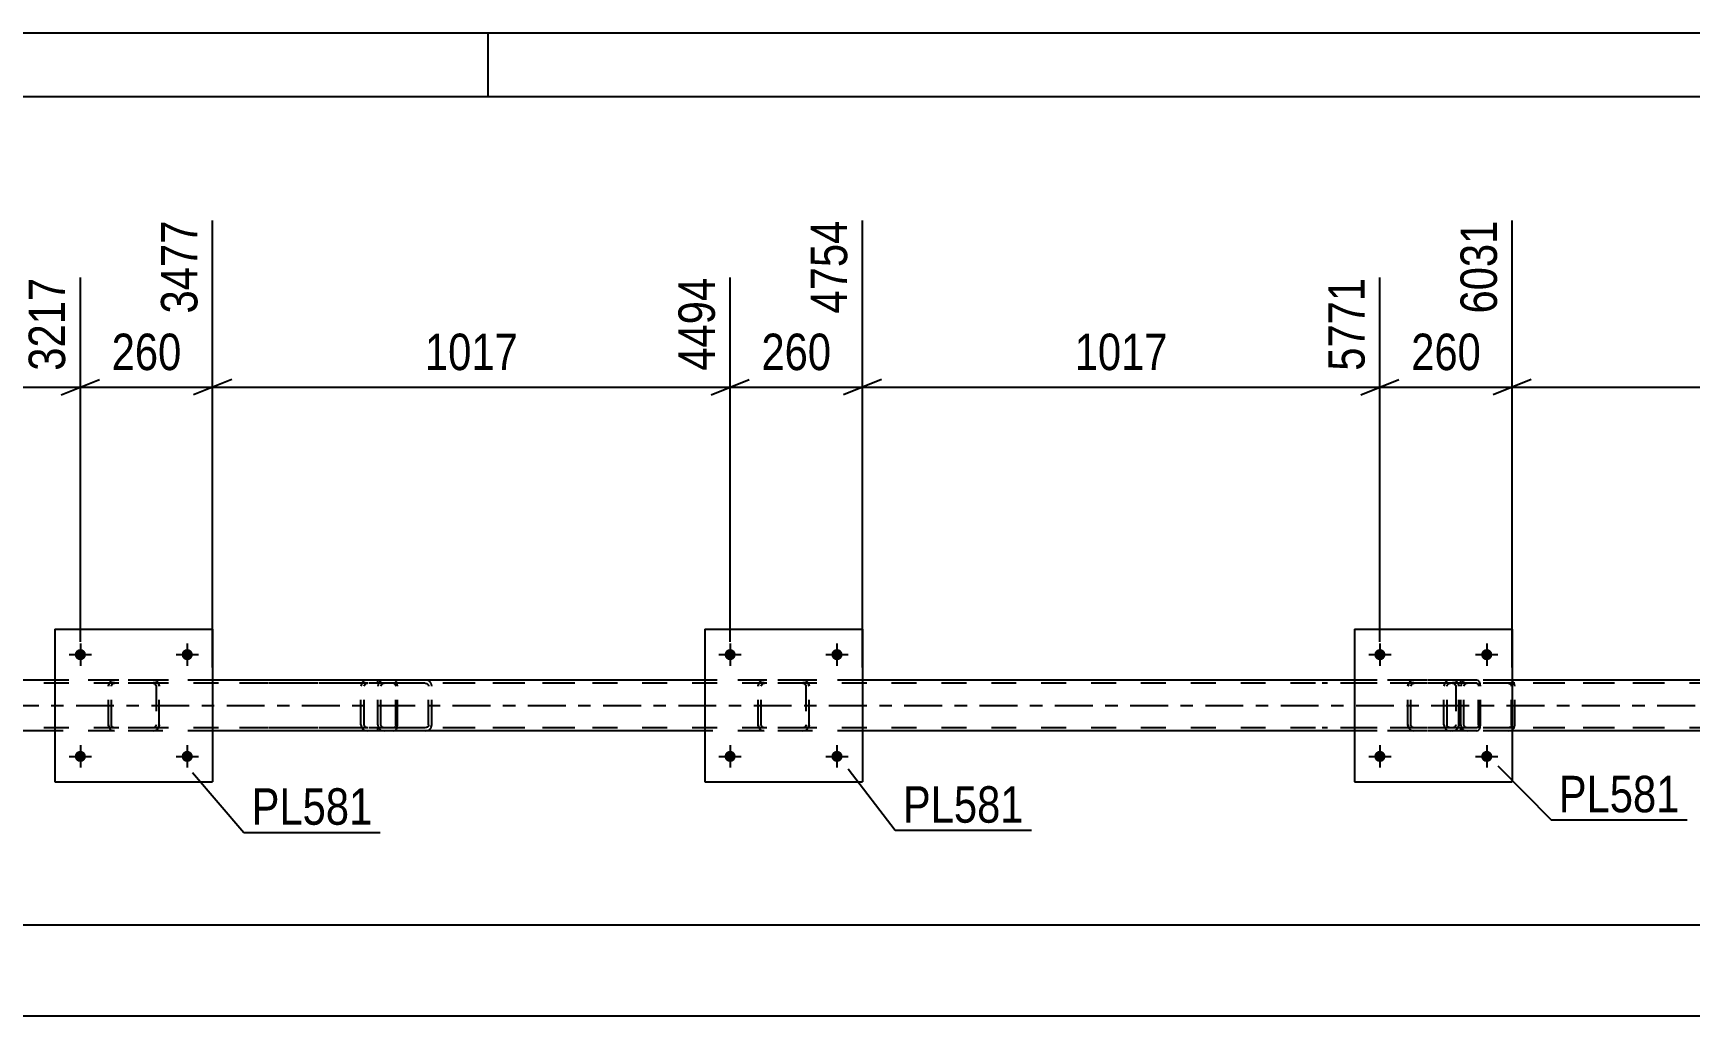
# Model space of a CAD drawing. Header units: millimetres. Extents: x 0 to 841, y 0 to 594.
# Drawn here: x 175.2 to 305.5, y 516.7 to 594 of the extents above; entities that cross this region are included whole.
import ezdxf

# ---------------------------------------------------------------- set-up
doc = ezdxf.new("R2010")
doc.units = ezdxf.units.MM
doc.linetypes.add('DXK_LINE_DOT2', pattern=[3.9198, 1.9599, -1.9599])
doc.linetypes.add('DXK_LINE_DOT3', pattern=[5.9187, 2.979, -0.9799, 0.9799, -0.9799])
doc.styles.add('Arial Narrow', font='ARIALN.TTF', dxfattribs={"height": 0.2})

# ---------------------------------------------------------------- blocks, each defined once
blk = doc.blocks.new('Unknown-103655034-1133')
at = {"color": 5, "linetype": 'Continuous'}
for p, q in [((841, 594), (0, 594)), ((211, 589), (211, 594)), ((836, 589), (5, 589))]:
    blk.add_line(p, q, dxfattribs=at)
blk = doc.blocks.new('Part-103655034-2942 - 2877')
at = {"color": 7, "linetype": 'DXK_LINE_DOT2'}
for p, q in [((202.83, 543.14), (202.63, 543.1)), ((217.81, 543.14), (202.83, 543.14)), ((206.26, 543.1), (206.06, 543.14)), ((202.35, 542.83), (202.32, 542.66)), ((202.32, 539.62), (202.32, 542.66)), ((202.35, 542.84), (202.35, 542.83)), ((202.57, 542.66), (202.59, 542.75)), ((202.57, 539.62), (202.57, 542.66)), ((202.59, 542.75), (202.65, 542.83)), ((202.65, 542.83), (202.73, 542.88)), ((202.73, 542.88), (202.83, 542.9)), ((217.81, 542.9), (202.83, 542.9)), ((206.06, 542.9), (206.16, 542.88)), ((206.16, 542.88), (206.24, 542.83)), ((206.24, 542.83), (206.3, 542.75)), ((206.3, 542.75), (206.32, 542.66)), ((206.32, 539.62), (206.32, 542.66)), ((206.54, 542.83), (206.53, 542.84)), ((206.57, 542.66), (206.54, 542.83)), ((206.57, 539.62), (206.57, 542.66)), ((202.32, 539.62), (202.35, 539.44)), ((202.59, 539.53), (202.57, 539.62)), ((202.65, 539.45), (202.59, 539.53)), ((202.73, 539.4), (202.65, 539.45)), ((202.83, 539.38), (202.73, 539.4)), ((217.81, 539.38), (202.83, 539.38)), ((206.16, 539.4), (206.06, 539.38)), ((206.24, 539.45), (206.16, 539.4)), ((206.3, 539.53), (206.24, 539.45)), ((206.32, 539.62), (206.3, 539.53)), ((206.53, 539.44), (206.57, 539.62)), ((202.63, 539.18), (202.83, 539.14)), ((217.81, 539.14), (202.83, 539.14)), ((206.06, 539.14), (206.26, 539.18))]:
    blk.add_line(p, q, dxfattribs=at)
for centre, start, end in [((202.81, 542.64), 110.7583, 155.68), ((206.08, 542.64), 24.32, 69.2417), ((202.81, 539.64), 204.32, 249.2417), ((206.08, 539.64), 290.7583, 335.68)]:
    blk.add_arc(centre, 0.496, start, end, dxfattribs=at)
blk = doc.blocks.new('Part-103655034-2930 - 2877')
at = {"color": 7, "linetype": 'DXK_LINE_DOT2'}
for p, q in [((288.73, 543.14), (276.57, 543.14)), ((286.63, 543.14), (286.44, 543.1)), ((287.45, 542.9), (287.45, 543.14)), ((288.83, 543.1), (288.73, 543.14)), ((288.92, 543), (288.83, 543.1)), ((288.73, 542.9), (276.57, 542.9)), ((286.17, 542.84), (286.13, 542.66)), ((286.13, 539.62), (286.13, 542.66)), ((286.38, 542.66), (286.4, 542.75)), ((286.38, 539.62), (286.38, 542.66)), ((286.4, 542.75), (286.46, 542.83)), ((286.46, 542.83), (286.54, 542.88)), ((286.54, 542.88), (286.63, 542.9)), ((288.73, 542.9), (288.78, 542.88)), ((288.78, 542.88), (288.82, 542.83)), ((288.82, 542.83), (288.85, 542.75)), ((288.85, 542.75), (288.86, 542.66)), ((288.86, 539.62), (288.86, 542.66)), ((288.98, 542.84), (288.92, 543)), ((289, 542.66), (288.98, 542.84)), ((289, 539.62), (289, 542.66)), ((288.73, 539.38), (276.57, 539.38)), ((286.13, 539.62), (286.17, 539.44)), ((286.4, 539.53), (286.38, 539.62)), ((286.46, 539.45), (286.4, 539.53)), ((286.54, 539.4), (286.46, 539.45)), ((286.63, 539.38), (286.54, 539.4)), ((287.45, 539.14), (287.45, 539.38)), ((288.78, 539.4), (288.73, 539.38)), ((288.82, 539.45), (288.78, 539.4)), ((288.85, 539.53), (288.82, 539.45)), ((288.83, 539.18), (288.92, 539.28)), ((288.86, 539.62), (288.85, 539.53)), ((288.92, 539.28), (288.98, 539.44)), ((288.98, 539.44), (289, 539.62)), ((288.73, 539.14), (276.57, 539.14)), ((286.44, 539.18), (286.63, 539.14)), ((288.73, 539.14), (288.83, 539.18))]:
    blk.add_line(p, q, dxfattribs=at)
for centre, start, end in [((286.62, 542.65), 111.1941, 156.1506), ((286.62, 539.64), 203.8494, 248.8059)]:
    blk.add_arc(centre, 0.492, start, end, dxfattribs=at)
blk = doc.blocks.new('Part-103655034-2914 - 2877')
at = {"color": 7, "linetype": 'DXK_LINE_DOT2'}
for p, q in [((750.33, 543.14), (125.86, 543.14)), ((189.34, 543.14), (176.94, 543.14)), ((240.42, 543.14), (228.02, 543.14)), ((291.5, 543.14), (279.1, 543.14)), ((750.33, 542.9), (107.58, 542.9)), ((750.33, 539.38), (107.58, 539.38)), ((189.34, 539.14), (176.94, 539.14)), ((240.42, 539.14), (228.02, 539.14)), ((291.5, 539.14), (279.1, 539.14))]:
    blk.add_line(p, q, dxfattribs=at)
at = {"color": 2, "linetype": 'Continuous'}
for p, q in [((176.94, 543.14), (138.26, 543.14)), ((228.02, 543.14), (189.34, 543.14)), ((279.1, 543.14), (240.42, 543.14)), ((330.19, 543.14), (291.5, 543.14)), ((176.94, 539.14), (138.26, 539.14)), ((228.02, 539.14), (189.34, 539.14)), ((279.1, 539.14), (240.42, 539.14)), ((330.19, 539.14), (291.5, 539.14))]:
    blk.add_line(p, q, dxfattribs=at)
at = {"color": 7, "linetype": 'DXK_LINE_DOT3'}
blk.add_line((107.58, 541.14), (750.33, 541.14), dxfattribs=at)
blk = doc.blocks.new('Part-103655034-2929 - 2877')
at = {"color": 7, "linetype": 'DXK_LINE_DOT2'}
for p, q in [((203.59, 543.14), (191.44, 543.14)), ((201.5, 543.14), (201.31, 543.1)), ((202.32, 542.9), (202.32, 543.14)), ((203.7, 543.1), (203.59, 543.14)), ((203.78, 543), (203.7, 543.1)), ((203.59, 542.9), (191.44, 542.9)), ((201.03, 542.83), (201, 542.66)), ((201, 539.62), (201, 542.66)), ((201.04, 542.84), (201.03, 542.83)), ((201.25, 542.66), (201.27, 542.75)), ((201.25, 539.62), (201.25, 542.66)), ((201.27, 542.75), (201.32, 542.83)), ((201.32, 542.83), (201.4, 542.88)), ((201.4, 542.88), (201.5, 542.9)), ((203.59, 542.9), (203.64, 542.88)), ((203.64, 542.88), (203.69, 542.83)), ((203.69, 542.83), (203.72, 542.75)), ((203.72, 542.75), (203.73, 542.66)), ((203.73, 539.62), (203.73, 542.66)), ((203.84, 542.84), (203.78, 543)), ((203.86, 542.66), (203.84, 542.84)), ((203.86, 539.62), (203.86, 542.66)), ((203.59, 539.38), (191.44, 539.38)), ((201, 539.62), (201.04, 539.44)), ((201.27, 539.53), (201.25, 539.62)), ((201.32, 539.45), (201.27, 539.53)), ((201.4, 539.4), (201.32, 539.45)), ((201.5, 539.38), (201.4, 539.4)), ((202.32, 539.14), (202.32, 539.38)), ((203.64, 539.4), (203.59, 539.38)), ((203.69, 539.45), (203.64, 539.4)), ((203.72, 539.53), (203.69, 539.45)), ((203.7, 539.18), (203.78, 539.28)), ((203.73, 539.62), (203.72, 539.53)), ((203.78, 539.28), (203.84, 539.44)), ((203.84, 539.44), (203.86, 539.62)), ((203.59, 539.14), (191.44, 539.14)), ((201.31, 539.18), (201.5, 539.14)), ((203.59, 539.14), (203.7, 539.18))]:
    blk.add_line(p, q, dxfattribs=at)
for centre, start, end in [((201.49, 542.65), 111.1941, 156.1506), ((201.49, 539.64), 203.8494, 248.8059)]:
    blk.add_arc(centre, 0.492, start, end, dxfattribs=at)
blk = doc.blocks.new('Part-103655034-2931 - 2877')
at = {"color": 7, "linetype": 'DXK_LINE_DOT2'}
for p, q in [((287.96, 543.14), (287.77, 543.1)), ((302.95, 543.14), (287.96, 543.14)), ((291.39, 543.1), (291.2, 543.14)), ((287.49, 542.84), (287.45, 542.66)), ((287.45, 539.62), (287.45, 542.66)), ((287.71, 542.66), (287.72, 542.75)), ((287.71, 539.62), (287.71, 542.66)), ((287.72, 542.75), (287.78, 542.83)), ((287.78, 542.83), (287.86, 542.88)), ((287.86, 542.88), (287.96, 542.9)), ((302.95, 542.9), (287.96, 542.9)), ((291.2, 542.9), (291.29, 542.88)), ((291.29, 542.88), (291.38, 542.83)), ((291.38, 542.83), (291.43, 542.75)), ((291.43, 542.75), (291.45, 542.66)), ((291.45, 539.62), (291.45, 542.66)), ((291.67, 542.83), (291.67, 542.84)), ((291.71, 542.66), (291.67, 542.83)), ((291.71, 539.62), (291.71, 542.66)), ((287.45, 539.62), (287.49, 539.44)), ((287.72, 539.53), (287.71, 539.62)), ((287.78, 539.45), (287.72, 539.53)), ((287.86, 539.4), (287.78, 539.45)), ((287.96, 539.38), (287.86, 539.4)), ((302.95, 539.38), (287.96, 539.38)), ((291.29, 539.4), (291.2, 539.38)), ((291.38, 539.45), (291.29, 539.4)), ((291.43, 539.53), (291.38, 539.45)), ((291.45, 539.62), (291.43, 539.53)), ((291.67, 539.44), (291.71, 539.62)), ((287.77, 539.18), (287.96, 539.14)), ((302.95, 539.14), (287.96, 539.14)), ((291.2, 539.14), (291.39, 539.18))]:
    blk.add_line(p, q, dxfattribs=at)
for centre, start, end in [((287.94, 542.64), 110.7583, 155.68), ((291.22, 542.64), 24.32, 69.2417), ((287.94, 539.64), 204.32, 249.2417), ((291.22, 539.64), 290.7583, 335.68)]:
    blk.add_arc(centre, 0.496, start, end, dxfattribs=at)
blk = doc.blocks.new('Bolt-103655034-3101 - 2877')
at = {"linetype": 'Continuous'}
for points in [[(179.38, 545.14, -1), (178.5, 545.14, -1)], [(187.78, 545.14, -1), (186.9, 545.14, -1)]]:
    blk.add_hatch(color=1, dxfattribs=at).paths.add_polyline_path(points)
at = {"color": 1, "linetype": 'Continuous'}
for p, q in [((178.94, 546.02), (178.94, 544.26)), ((187.34, 546.02), (187.34, 544.26)), ((178.06, 545.14), (179.82, 545.14)), ((186.46, 545.14), (188.22, 545.14))]:
    blk.add_line(p, q, dxfattribs=at)
blk = doc.blocks.new('Part-103655034-3065 - 2877')
at = {"color": 2, "linetype": 'Continuous'}
for p, q in [((176.94, 547.14), (176.94, 535.14)), ((176.94, 547.14), (189.34, 547.14)), ((189.34, 547.14), (189.34, 535.14)), ((176.94, 535.14), (189.34, 535.14))]:
    blk.add_line(p, q, dxfattribs=at)
blk = doc.blocks.new('Part-103655034-3066 - 2877')
at = {"color": 7, "linetype": 'DXK_LINE_DOT2'}
for p, q in [((181.44, 543.1), (181.62, 543.14)), ((181.62, 543.14), (181.44, 543.1)), ((184.66, 543.14), (181.62, 543.14)), ((184.66, 543.14), (184.85, 543.1)), ((184.85, 543.1), (184.66, 543.14)), ((181.14, 542.66), (181.18, 542.84)), ((181.18, 542.84), (181.14, 542.66)), ((181.14, 539.62), (181.14, 542.66)), ((181.38, 542.66), (181.4, 542.75)), ((181.38, 539.62), (181.38, 542.66)), ((181.4, 542.75), (181.45, 542.83)), ((181.45, 542.83), (181.53, 542.88)), ((181.53, 542.88), (181.62, 542.9)), ((184.66, 542.9), (181.62, 542.9)), ((184.66, 542.9), (184.76, 542.88)), ((184.76, 542.88), (184.83, 542.83)), ((184.83, 542.83), (184.88, 542.75)), ((184.88, 542.75), (184.9, 542.66)), ((184.9, 542.66), (184.9, 539.62)), ((185.11, 542.84), (185.14, 542.66)), ((185.14, 542.66), (185.11, 542.84)), ((185.14, 539.62), (185.14, 542.66)), ((181.18, 539.44), (181.14, 539.62)), ((181.14, 539.62), (181.18, 539.44)), ((181.4, 539.53), (181.38, 539.62)), ((181.45, 539.45), (181.4, 539.53)), ((181.53, 539.4), (181.45, 539.45)), ((181.62, 539.38), (181.53, 539.4)), ((184.66, 539.38), (181.62, 539.38)), ((184.76, 539.4), (184.66, 539.38)), ((184.83, 539.45), (184.76, 539.4)), ((184.88, 539.53), (184.83, 539.45)), ((184.9, 539.62), (184.88, 539.53)), ((185.14, 539.62), (185.11, 539.44)), ((185.11, 539.44), (185.14, 539.62)), ((181.62, 539.14), (181.44, 539.18)), ((181.44, 539.18), (181.62, 539.14)), ((184.66, 539.14), (181.62, 539.14)), ((184.85, 539.18), (184.66, 539.14)), ((184.66, 539.14), (184.85, 539.18))]:
    blk.add_line(p, q, dxfattribs=at)
at = {"color": 7, "linetype": 'DXK_LINE_DOT3'}
blk.add_line((183.14, 541.14), (183.14, 541.14), dxfattribs=at)
at = {"color": 7, "linetype": 'DXK_LINE_DOT2'}
for centre, start, end in [((181.62, 542.66), 112.5, 157.5), ((181.62, 542.66), 112.5, 157.5), ((184.66, 542.66), 22.5, 67.5), ((184.66, 542.66), 22.5, 67.5), ((181.62, 539.62), 202.5, 247.5), ((181.62, 539.62), 202.5, 247.5), ((184.66, 539.62), 292.5, 337.5), ((184.66, 539.62), 292.5, 337.5)]:
    blk.add_arc(centre, 0.48, start, end, dxfattribs=at)
blk = doc.blocks.new('Part-103655034-3071 - 2877')
at = {"color": 2, "linetype": 'Continuous'}
for p, q in [((228.02, 547.14), (228.02, 535.14)), ((228.02, 547.14), (240.42, 547.14)), ((240.42, 547.14), (240.42, 535.14)), ((228.02, 535.14), (240.42, 535.14))]:
    blk.add_line(p, q, dxfattribs=at)
blk = doc.blocks.new('Part-103655034-3072 - 2877')
at = {"color": 7, "linetype": 'DXK_LINE_DOT2'}
for p, q in [((232.52, 543.1), (232.7, 543.14)), ((232.7, 543.14), (232.52, 543.1)), ((235.74, 543.14), (232.7, 543.14)), ((235.74, 543.14), (235.93, 543.1)), ((235.93, 543.1), (235.74, 543.14)), ((232.22, 542.66), (232.26, 542.84)), ((232.26, 542.84), (232.22, 542.66)), ((232.22, 539.62), (232.22, 542.66)), ((232.46, 542.66), (232.48, 542.75)), ((232.46, 539.62), (232.46, 542.66)), ((232.48, 542.75), (232.53, 542.83)), ((232.53, 542.83), (232.61, 542.88)), ((232.61, 542.88), (232.7, 542.9)), ((235.74, 542.9), (232.7, 542.9)), ((235.74, 542.9), (235.84, 542.88)), ((235.84, 542.88), (235.91, 542.83)), ((235.91, 542.83), (235.97, 542.75)), ((235.97, 542.75), (235.98, 542.66)), ((235.98, 542.66), (235.98, 539.62)), ((236.19, 542.84), (236.22, 542.66)), ((236.22, 542.66), (236.19, 542.84)), ((236.22, 539.62), (236.22, 542.66)), ((232.26, 539.44), (232.22, 539.62)), ((232.22, 539.62), (232.26, 539.44)), ((232.48, 539.53), (232.46, 539.62)), ((232.53, 539.45), (232.48, 539.53)), ((232.61, 539.4), (232.53, 539.45)), ((232.7, 539.38), (232.61, 539.4)), ((235.74, 539.38), (232.7, 539.38)), ((235.84, 539.4), (235.74, 539.38)), ((235.91, 539.45), (235.84, 539.4)), ((235.97, 539.53), (235.91, 539.45)), ((235.98, 539.62), (235.97, 539.53)), ((236.22, 539.62), (236.19, 539.44)), ((236.19, 539.44), (236.22, 539.62)), ((232.7, 539.14), (232.52, 539.18)), ((232.52, 539.18), (232.7, 539.14)), ((235.74, 539.14), (232.7, 539.14)), ((235.93, 539.18), (235.74, 539.14)), ((235.74, 539.14), (235.93, 539.18))]:
    blk.add_line(p, q, dxfattribs=at)
at = {"color": 7, "linetype": 'DXK_LINE_DOT3'}
blk.add_line((234.22, 541.14), (234.22, 541.14), dxfattribs=at)
at = {"color": 7, "linetype": 'DXK_LINE_DOT2'}
for centre, start, end in [((232.7, 542.66), 112.5, 157.5), ((232.7, 542.66), 112.5, 157.5), ((235.74, 542.66), 22.5, 67.5), ((235.74, 542.66), 22.5, 67.5), ((232.7, 539.62), 202.5, 247.5), ((232.7, 539.62), 202.5, 247.5), ((235.74, 539.62), 292.5, 337.5), ((235.74, 539.62), 292.5, 337.5)]:
    blk.add_arc(centre, 0.48, start, end, dxfattribs=at)
blk = doc.blocks.new('Part-103655034-3077 - 2877')
at = {"color": 2, "linetype": 'Continuous'}
for p, q in [((279.1, 547.14), (279.1, 535.14)), ((279.1, 547.14), (291.5, 547.14)), ((291.5, 547.14), (291.5, 535.14)), ((279.1, 535.14), (291.5, 535.14))]:
    blk.add_line(p, q, dxfattribs=at)
blk = doc.blocks.new('Part-103655034-3078 - 2877')
at = {"color": 7, "linetype": 'DXK_LINE_DOT2'}
for p, q in [((283.6, 543.1), (283.78, 543.14)), ((283.78, 543.14), (283.6, 543.1)), ((286.82, 543.14), (283.78, 543.14)), ((286.82, 543.14), (287.01, 543.1)), ((287.01, 543.1), (286.82, 543.14)), ((283.3, 542.66), (283.34, 542.84)), ((283.34, 542.84), (283.3, 542.66)), ((283.3, 539.62), (283.3, 542.66)), ((283.54, 542.66), (283.56, 542.75)), ((283.54, 539.62), (283.54, 542.66)), ((283.56, 542.75), (283.61, 542.83)), ((283.61, 542.83), (283.69, 542.88)), ((283.69, 542.88), (283.78, 542.9)), ((286.82, 542.9), (283.78, 542.9)), ((286.82, 542.9), (286.92, 542.88)), ((286.92, 542.88), (286.99, 542.83)), ((286.99, 542.83), (287.05, 542.75)), ((287.05, 542.75), (287.06, 542.66)), ((287.06, 542.66), (287.06, 539.62)), ((287.27, 542.84), (287.3, 542.66)), ((287.3, 542.66), (287.27, 542.84)), ((287.3, 539.62), (287.3, 542.66)), ((283.34, 539.44), (283.3, 539.62)), ((283.3, 539.62), (283.34, 539.44)), ((283.56, 539.53), (283.54, 539.62)), ((283.61, 539.45), (283.56, 539.53)), ((283.69, 539.4), (283.61, 539.45)), ((283.78, 539.38), (283.69, 539.4)), ((286.82, 539.38), (283.78, 539.38)), ((286.92, 539.4), (286.82, 539.38)), ((286.99, 539.45), (286.92, 539.4)), ((287.05, 539.53), (286.99, 539.45)), ((287.06, 539.62), (287.05, 539.53)), ((287.3, 539.62), (287.27, 539.44)), ((287.27, 539.44), (287.3, 539.62)), ((283.78, 539.14), (283.6, 539.18)), ((283.6, 539.18), (283.78, 539.14)), ((286.82, 539.14), (283.78, 539.14)), ((287.01, 539.18), (286.82, 539.14)), ((286.82, 539.14), (287.01, 539.18))]:
    blk.add_line(p, q, dxfattribs=at)
at = {"color": 7, "linetype": 'DXK_LINE_DOT3'}
blk.add_line((285.3, 541.14), (285.3, 541.14), dxfattribs=at)
at = {"color": 7, "linetype": 'DXK_LINE_DOT2'}
for centre, start, end in [((283.78, 542.66), 112.5, 157.5), ((283.78, 542.66), 112.5, 157.5), ((286.82, 542.66), 22.5, 67.5), ((286.82, 542.66), 22.5, 67.5), ((283.78, 539.62), 202.5, 247.5), ((283.78, 539.62), 202.5, 247.5), ((286.82, 539.62), 292.5, 337.5), ((286.82, 539.62), 292.5, 337.5)]:
    blk.add_arc(centre, 0.48, start, end, dxfattribs=at)
blk = doc.blocks.new('Bolt-103655034-3085 - 2877')
at = {"linetype": 'Continuous'}
for points in [[(230.46, 545.14, -1), (229.58, 545.14, -1)], [(238.86, 545.14, -1), (237.98, 545.14, -1)]]:
    blk.add_hatch(color=1, dxfattribs=at).paths.add_polyline_path(points)
at = {"color": 1, "linetype": 'Continuous'}
for p, q in [((230.02, 546.02), (230.02, 544.26)), ((238.42, 546.02), (238.42, 544.26)), ((229.14, 545.14), (230.9, 545.14)), ((237.54, 545.14), (239.3, 545.14))]:
    blk.add_line(p, q, dxfattribs=at)
blk = doc.blocks.new('Bolt-103655034-3086 - 2877')
at = {"linetype": 'Continuous'}
for points in [[(230.46, 537.14, -1), (229.58, 537.14, -1)], [(238.86, 537.14, -1), (237.98, 537.14, -1)]]:
    blk.add_hatch(color=1, dxfattribs=at).paths.add_polyline_path(points)
at = {"color": 1, "linetype": 'Continuous'}
for p, q in [((230.02, 538.02), (230.02, 536.26)), ((238.42, 538.02), (238.42, 536.26)), ((229.14, 537.14), (230.9, 537.14)), ((237.54, 537.14), (239.3, 537.14))]:
    blk.add_line(p, q, dxfattribs=at)
blk = doc.blocks.new('Bolt-103655034-3087 - 2877')
at = {"linetype": 'Continuous'}
for points in [[(281.54, 545.14, -1), (280.66, 545.14, -1)], [(289.94, 545.14, -1), (289.06, 545.14, -1)]]:
    blk.add_hatch(color=1, dxfattribs=at).paths.add_polyline_path(points)
at = {"color": 1, "linetype": 'Continuous'}
for p, q in [((281.1, 546.02), (281.1, 544.26)), ((289.5, 546.02), (289.5, 544.26)), ((280.22, 545.14), (281.98, 545.14)), ((288.62, 545.14), (290.38, 545.14))]:
    blk.add_line(p, q, dxfattribs=at)
blk = doc.blocks.new('Bolt-103655034-3088 - 2877')
at = {"linetype": 'Continuous'}
for points in [[(281.54, 537.14, -1), (280.66, 537.14, -1)], [(289.94, 537.14, -1), (289.06, 537.14, -1)]]:
    blk.add_hatch(color=1, dxfattribs=at).paths.add_polyline_path(points)
at = {"color": 1, "linetype": 'Continuous'}
for p, q in [((281.1, 538.02), (281.1, 536.26)), ((289.5, 538.02), (289.5, 536.26)), ((280.22, 537.14), (281.98, 537.14)), ((288.62, 537.14), (290.38, 537.14))]:
    blk.add_line(p, q, dxfattribs=at)
blk = doc.blocks.new('Bolt-103655034-3102 - 2877')
at = {"linetype": 'Continuous'}
for points in [[(179.38, 537.14, -1), (178.5, 537.14, -1)], [(187.78, 537.14, -1), (186.9, 537.14, -1)]]:
    blk.add_hatch(color=1, dxfattribs=at).paths.add_polyline_path(points)
at = {"color": 1, "linetype": 'Continuous'}
for p, q in [((178.94, 538.02), (178.94, 536.26)), ((187.34, 538.02), (187.34, 536.26)), ((178.06, 537.14), (179.82, 537.14)), ((186.46, 537.14), (188.22, 537.14))]:
    blk.add_line(p, q, dxfattribs=at)
blk = doc.blocks.new('StraightDimension-103655034-3394 - 2877')
at = {"color": 7, "linetype": 'Continuous'}
for p, q in [((291.5, 544.14), (291.5, 579.28)), ((332.18, 546.14), (332.18, 574.78)), ((293, 566.76), (290, 565.56)), ((330.68, 565.56), (333.68, 566.76)), ((291.5, 566.16), (332.18, 566.16))]:
    blk.add_line(p, q, dxfattribs=at)
at = {"color": 0}
blk.add_wipeout([(316.1, 566.91), (316.1, 571.11), (307.59, 571.11), (307.59, 566.91)], dxfattribs=at)
at = {"color": 3, "style": 'Arial Narrow'}
blk.add_text('1017', height=2.863, dxfattribs=at).set_placement((308.19, 567.51))
at = {"color": 0, "linetype": 'Continuous'}
blk.add_wipeout([(331.58, 575.38), (327.38, 575.38), (327.38, 566.86), (331.58, 566.86)], dxfattribs=at)
at = {"color": 3, "linetype": 'Continuous', "style": 'Arial Narrow'}
blk.add_text('7048', height=2.863, rotation=90.0002, dxfattribs=at).set_placement((330.98, 567.46))
blk = doc.blocks.new('StraightDimension-103655034-3412 - 2877')
at = {"color": 7, "linetype": 'Continuous'}
for p, q in [((291.5, 544.14), (291.5, 579.28)), ((281.1, 546.14), (281.1, 574.78)), ((279.6, 565.56), (282.6, 566.76)), ((293, 566.76), (290, 565.56)), ((281.1, 566.16), (291.5, 566.16))]:
    blk.add_line(p, q, dxfattribs=at)
at = {"color": 0}
blk.add_wipeout([(289.65, 566.91), (289.65, 571.11), (282.96, 571.11), (282.96, 566.91)], dxfattribs=at)
at = {"color": 3, "style": 'Arial Narrow'}
blk.add_text('260', height=2.863, dxfattribs=at).set_placement((283.56, 567.51))
at = {"color": 0, "linetype": 'Continuous'}
blk.add_wipeout([(290.9, 579.88), (286.7, 579.88), (286.7, 571.36), (290.9, 571.36)], dxfattribs=at)
at = {"color": 3, "linetype": 'Continuous', "style": 'Arial Narrow'}
blk.add_text('6031', height=2.863, rotation=90.0002, dxfattribs=at).set_placement((290.3, 571.96))
blk = doc.blocks.new('StraightDimension-103655034-3430 - 2877')
at = {"color": 7, "linetype": 'Continuous'}
for p, q in [((240.42, 544.14), (240.42, 579.28)), ((281.1, 546.14), (281.1, 574.78)), ((241.92, 566.76), (238.92, 565.56)), ((279.6, 565.56), (282.6, 566.76)), ((240.42, 566.16), (281.1, 566.16))]:
    blk.add_line(p, q, dxfattribs=at)
at = {"color": 0}
blk.add_wipeout([(265.02, 566.91), (265.02, 571.11), (256.51, 571.11), (256.51, 566.91)], dxfattribs=at)
at = {"color": 3, "style": 'Arial Narrow'}
blk.add_text('1017', height=2.863, dxfattribs=at).set_placement((257.11, 567.51))
at = {"color": 0, "linetype": 'Continuous'}
blk.add_wipeout([(280.5, 575.38), (276.3, 575.38), (276.3, 566.86), (280.5, 566.86)], dxfattribs=at)
at = {"color": 3, "linetype": 'Continuous', "style": 'Arial Narrow'}
blk.add_text('5771', height=2.863, rotation=90.0002, dxfattribs=at).set_placement((279.9, 567.46))
blk = doc.blocks.new('StraightDimension-103655034-3448 - 2877')
at = {"color": 7, "linetype": 'Continuous'}
for p, q in [((240.42, 544.14), (240.42, 579.28)), ((230.02, 546.14), (230.02, 574.78)), ((228.52, 565.56), (231.52, 566.76)), ((241.92, 566.76), (238.92, 565.56)), ((230.02, 566.16), (240.42, 566.16))]:
    blk.add_line(p, q, dxfattribs=at)
at = {"color": 0}
blk.add_wipeout([(238.57, 566.91), (238.57, 571.11), (231.88, 571.11), (231.88, 566.91)], dxfattribs=at)
at = {"color": 3, "style": 'Arial Narrow'}
blk.add_text('260', height=2.863, dxfattribs=at).set_placement((232.48, 567.51))
at = {"color": 0, "linetype": 'Continuous'}
blk.add_wipeout([(239.82, 579.88), (235.62, 579.88), (235.62, 571.36), (239.82, 571.36)], dxfattribs=at)
at = {"color": 3, "linetype": 'Continuous', "style": 'Arial Narrow'}
blk.add_text('4754', height=2.863, rotation=90.0002, dxfattribs=at).set_placement((239.22, 571.96))
blk = doc.blocks.new('StraightDimension-103655034-3466 - 2877')
at = {"color": 7, "linetype": 'Continuous'}
for p, q in [((189.34, 544.14), (189.34, 579.28)), ((230.02, 546.14), (230.02, 574.78)), ((190.84, 566.76), (187.84, 565.56)), ((228.52, 565.56), (231.52, 566.76)), ((189.34, 566.16), (230.02, 566.16))]:
    blk.add_line(p, q, dxfattribs=at)
at = {"color": 0}
blk.add_wipeout([(213.94, 566.91), (213.94, 571.11), (205.43, 571.11), (205.43, 566.91)], dxfattribs=at)
at = {"color": 3, "style": 'Arial Narrow'}
blk.add_text('1017', height=2.863, dxfattribs=at).set_placement((206.03, 567.51))
at = {"color": 0, "linetype": 'Continuous'}
blk.add_wipeout([(229.42, 575.38), (225.22, 575.38), (225.22, 566.86), (229.42, 566.86)], dxfattribs=at)
at = {"color": 3, "linetype": 'Continuous', "style": 'Arial Narrow'}
blk.add_text('4494', height=2.863, rotation=90.0002, dxfattribs=at).set_placement((228.82, 567.46))
blk = doc.blocks.new('StraightDimension-103655034-3484 - 2877')
at = {"color": 7, "linetype": 'Continuous'}
for p, q in [((189.34, 544.14), (189.34, 579.28)), ((178.94, 546.14), (178.94, 574.78)), ((177.44, 565.56), (180.44, 566.76)), ((190.84, 566.76), (187.84, 565.56)), ((178.94, 566.16), (189.34, 566.16))]:
    blk.add_line(p, q, dxfattribs=at)
at = {"color": 0}
blk.add_wipeout([(187.49, 566.91), (187.49, 571.11), (180.8, 571.11), (180.8, 566.91)], dxfattribs=at)
at = {"color": 3, "style": 'Arial Narrow'}
blk.add_text('260', height=2.863, dxfattribs=at).set_placement((181.4, 567.51))
at = {"color": 0, "linetype": 'Continuous'}
blk.add_wipeout([(188.74, 579.88), (184.54, 579.88), (184.54, 571.36), (188.74, 571.36)], dxfattribs=at)
at = {"color": 3, "linetype": 'Continuous', "style": 'Arial Narrow'}
blk.add_text('3477', height=2.863, rotation=90.0002, dxfattribs=at).set_placement((188.14, 571.96))
blk = doc.blocks.new('StraightDimension-103655034-3502 - 2877')
at = {"color": 7, "linetype": 'Continuous'}
for p, q in [((138.26, 544.14), (138.26, 579.28)), ((178.94, 546.14), (178.94, 574.78)), ((139.76, 566.76), (136.76, 565.56)), ((177.44, 565.56), (180.44, 566.76)), ((138.26, 566.16), (178.94, 566.16))]:
    blk.add_line(p, q, dxfattribs=at)
at = {"color": 0}
blk.add_wipeout([(162.86, 566.91), (162.86, 571.11), (154.35, 571.11), (154.35, 566.91)], dxfattribs=at)
at = {"color": 3, "style": 'Arial Narrow'}
blk.add_text('1017', height=2.863, dxfattribs=at).set_placement((154.95, 567.51))
at = {"color": 0, "linetype": 'Continuous'}
blk.add_wipeout([(178.34, 575.38), (174.14, 575.38), (174.14, 566.86), (178.34, 566.86)], dxfattribs=at)
at = {"color": 3, "linetype": 'Continuous', "style": 'Arial Narrow'}
blk.add_text('3217', height=2.863, rotation=90.0002, dxfattribs=at).set_placement((177.74, 567.46))
blk = doc.blocks.new('StraightDimension-103655034-3628 - 2877')
at = {"color": 7, "linetype": 'Continuous'}
blk.add_line((65.02, 516.74), (750.97, 516.74), dxfattribs=at)
blk = doc.blocks.new('StraightDimension-103655034-8107 - 2877')
at = {"color": 7, "linetype": 'Continuous'}
blk.add_line((65.66, 523.89), (750.33, 523.89), dxfattribs=at)
blk = doc.blocks.new('Mark-103655034-3061 - 2877')
at = {"color": 0}
blk.add_wipeout([(201.9, 531.77), (201.9, 534.77), (192.4, 534.77), (192.4, 531.77)], dxfattribs=at)
blk.add_wipeout([(201.9, 531.77), (201.9, 534.77), (192.4, 534.77), (192.4, 531.77)], dxfattribs=at)
at = {"color": 30, "linetype": 'Continuous'}
for p, q in [((187.75, 535.87), (191.8, 531.17)), ((191.8, 531.17), (202.5, 531.17))]:
    blk.add_line(p, q, dxfattribs=at)
at = {"color": 3, "style": 'Arial Narrow'}
blk.add_text('PL581', height=2.863, dxfattribs=at).set_placement((192.4, 531.77))
blk = doc.blocks.new('Mark-103655034-3067 - 2877')
at = {"color": 0}
blk.add_wipeout([(253.1, 531.93), (253.1, 534.93), (243.6, 534.93), (243.6, 531.93)], dxfattribs=at)
blk.add_wipeout([(253.1, 531.93), (253.1, 534.93), (243.6, 534.93), (243.6, 531.93)], dxfattribs=at)
at = {"color": 30, "linetype": 'Continuous'}
for p, q in [((239.31, 536.17), (243, 531.33)), ((243, 531.33), (253.7, 531.33))]:
    blk.add_line(p, q, dxfattribs=at)
at = {"color": 3, "style": 'Arial Narrow'}
blk.add_text('PL581', height=2.863, dxfattribs=at).set_placement((243.6, 531.93))
blk = doc.blocks.new('Mark-103655034-3073 - 2877')
at = {"color": 0}
blk.add_wipeout([(304.66, 532.75), (304.66, 535.75), (295.16, 535.75), (295.16, 532.75)], dxfattribs=at)
blk.add_wipeout([(304.66, 532.75), (304.66, 535.75), (295.16, 535.75), (295.16, 532.75)], dxfattribs=at)
at = {"color": 30, "linetype": 'Continuous'}
for p, q in [((290.38, 536.39), (294.56, 532.15)), ((294.56, 532.15), (305.26, 532.15))]:
    blk.add_line(p, q, dxfattribs=at)
at = {"color": 3, "style": 'Arial Narrow'}
blk.add_text('PL581', height=2.863, dxfattribs=at).set_placement((295.16, 532.75))

msp = doc.modelspace()

# ---------------------------------------------------------------- block references
for name in ['Unknown-103655034-1133', 'Part-103655034-3065 - 2877', 'Part-103655034-3071 - 2877', 'Part-103655034-3077 - 2877', 'Bolt-103655034-3101 - 2877', 'Bolt-103655034-3085 - 2877', 'Bolt-103655034-3087 - 2877', 'Part-103655034-2914 - 2877', 'Part-103655034-3066 - 2877', 'Part-103655034-2929 - 2877', 'Part-103655034-2942 - 2877', 'Part-103655034-3072 - 2877', 'Part-103655034-2930 - 2877', 'Part-103655034-3078 - 2877', 'Part-103655034-2931 - 2877', 'Bolt-103655034-3102 - 2877', 'Bolt-103655034-3086 - 2877', 'Bolt-103655034-3088 - 2877']:
    msp.add_blockref(name, (0, 0))

# ---------------------------------------------------------------- next in the draw order: block references
for name in ['StraightDimension-103655034-3394 - 2877', 'StraightDimension-103655034-3628 - 2877']:
    msp.add_blockref(name, (0, 0))

# ---------------------------------------------------------------- next in the draw order: block references
for name in ['StraightDimension-103655034-3412 - 2877', 'StraightDimension-103655034-8107 - 2877']:
    msp.add_blockref(name, (0, 0))

# ---------------------------------------------------------------- next in the draw order: block references
for name in ['StraightDimension-103655034-3430 - 2877', 'Mark-103655034-3061 - 2877', 'Mark-103655034-3067 - 2877', 'Mark-103655034-3073 - 2877']:
    msp.add_blockref(name, (0, 0))

# ---------------------------------------------------------------- next in the draw order: block references
msp.add_blockref('StraightDimension-103655034-3448 - 2877', (0, 0))

# ---------------------------------------------------------------- next in the draw order: block references
msp.add_blockref('StraightDimension-103655034-3466 - 2877', (0, 0))

# ---------------------------------------------------------------- next in the draw order: block references
msp.add_blockref('StraightDimension-103655034-3484 - 2877', (0, 0))

# ---------------------------------------------------------------- next in the draw order: block references
msp.add_blockref('StraightDimension-103655034-3502 - 2877', (0, 0))

doc.saveas('drawing.dxf')
